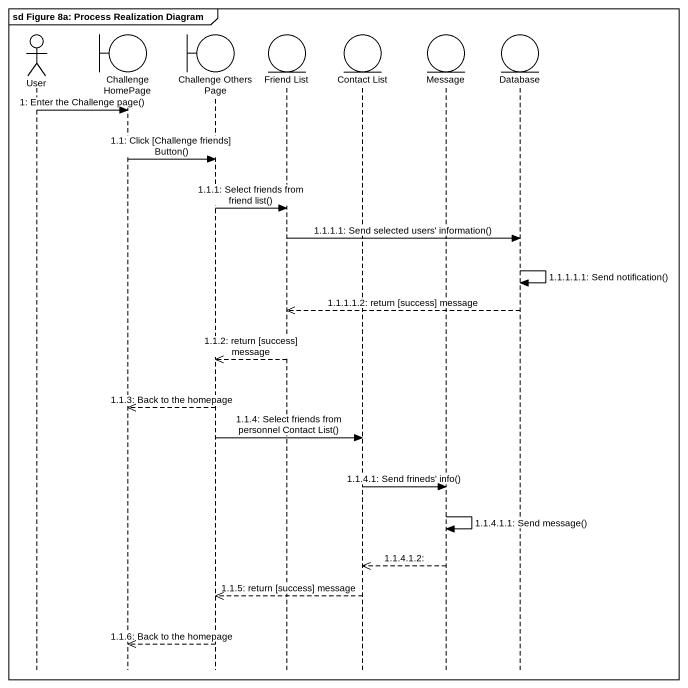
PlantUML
@startuml
mainframe sd Figure 8a: Process Realization Diagram
hide footbox
actor User
boundary "Challenge HomePage" as Challenge_HomePage
boundary "Challenge Others Page" as Challenge_Others_Page
entity "Friend List" as Friend_List
entity "Contact List" as Contact_List
entity Message
entity "Database" as Database_

User -> Challenge_HomePage : 1: Enter the Challenge page()
Challenge_HomePage -> Challenge_Others_Page : 1.1: Click [Challenge friends] Button()
Challenge_Others_Page -> Friend_List : 1.1.1: Select friends from friend list()
Friend_List -> Database_ : 1.1.1.1: Send selected users' information()
Database_ -> Database_ : 1.1.1.1.1: Send notification()
Database_ -->> Friend_List : 1.1.1.1.2: return [success] message
Friend_List -->> Challenge_Others_Page : 1.1.2: return [success] message
Challenge_Others_Page -->> Challenge_HomePage : 1.1.3: Back to the homepage
Challenge_Others_Page -> Contact_List : 1.1.4: Select friends from personnel Contact List()
Contact_List -> Message : 1.1.4.1: Send frineds' info()
Message -> Message : 1.1.4.1.1: Send message()
Message -->> Contact_List : 1.1.4.1.2:
Contact_List -->> Challenge_Others_Page : 1.1.5: return [success] message
Challenge_Others_Page -->> Challenge_HomePage : 1.1.6: Back to the homepage
@enduml
